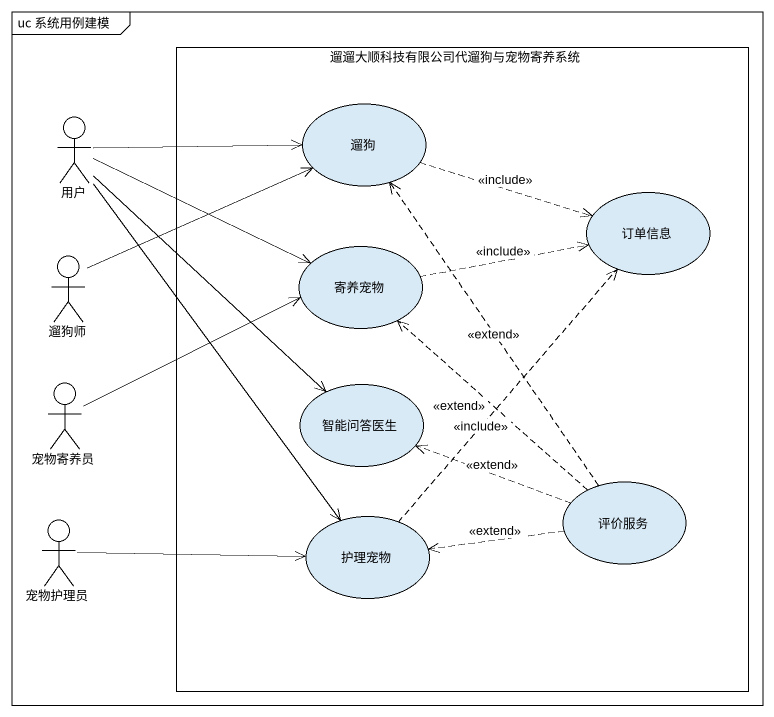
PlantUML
@startuml
mainframe uc 系统用例建模
rectangle 遛遛大顺科技有限公司代遛狗与宠物寄养系统 {
  usecase 遛狗
  usecase 订单信息
  usecase 寄养宠物
  usecase 智能问答医生
  usecase 评价服务
  usecase 护理宠物
}
actor 用户
actor 遛狗师
actor 宠物寄养员
actor 宠物护理员
用户 -right-> 遛狗
用户 -right-> 寄养宠物
用户 --> 智能问答医生
用户 --> 护理宠物
遛狗 .right.> 订单信息 : <<include>>
遛狗师 -right-> 遛狗
寄养宠物 .right.> 订单信息 : <<include>>
宠物寄养员 -right-> 寄养宠物
评价服务 .up.> 遛狗 : <<extend>>
评价服务 .up.> 寄养宠物 : <<extend>>
评价服务 .left.> 智能问答医生 : <<extend>>
评价服务 .left.> 护理宠物 : <<extend>>
宠物护理员 -right-> 护理宠物
护理宠物 .up.> 订单信息 : <<include>>
@enduml
